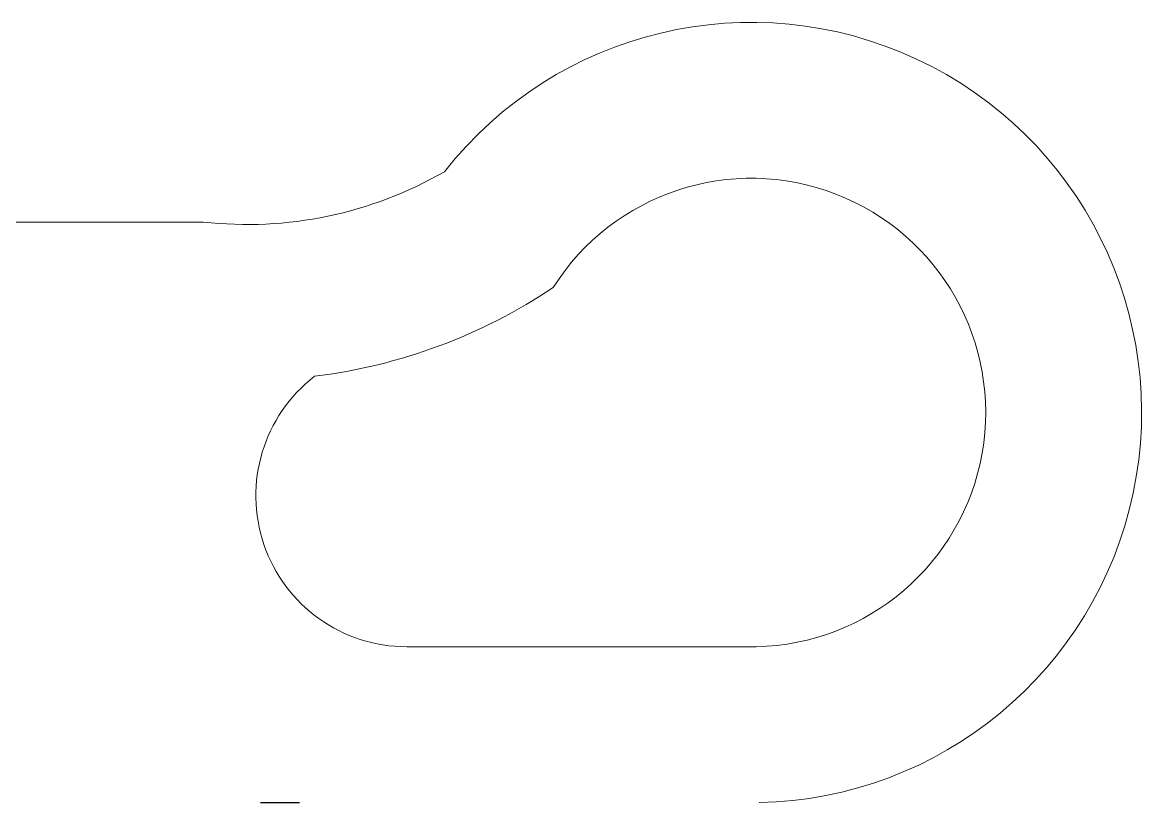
# Model space of a CAD drawing. Header units: millimetres. Extents: x 2508 to 2607, y 837 to 997.
# Drawn here: x 2541.64 to 2584.7, y 967.41 to 997.43 of the extents above; entities that cross this region are included whole.
import ezdxf

# ---------------------------------------------------------------- set-up
doc = ezdxf.new("R2010")
doc.units = ezdxf.units.MM

msp = doc.modelspace()

# ---------------------------------------------------------------- linework, layer by layer
at = {"lineweight": 0}
for p, q in [((2538.305, 989.749), (2548.598, 989.749)), ((2569.87, 973.404), (2556.431, 973.404))]:
    msp.add_line(p, q, dxfattribs=at)
at = {"color": 251}
msp.add_line((2550.8, 967.405), (2552.3, 967.405), dxfattribs=at)
at = {"lineweight": 0}
for centre, radius, start, end in [((2569.689, 982.417), 15.014, 271.1448, 141.878), ((2550.296, 1004.815), 15.162, 263.5683, 300.0041), ((2569.689, 982.417), 9.014, 271.1448, 147.7236), ((2550.296, 1004.815), 21.162, 277.0288, 303.7998), ((2556.431, 979.212), 5.808, 127.6221, 270)]:
    msp.add_arc(centre, radius, start, end, dxfattribs=at)

doc.saveas('drawing.dxf')
